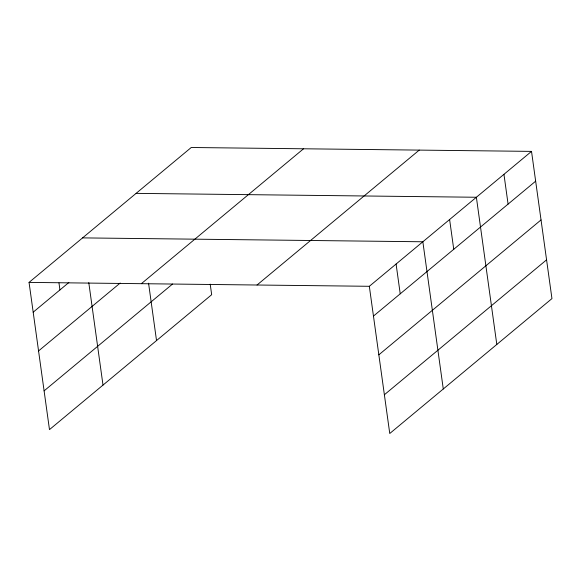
<?xml version="1.0" encoding="UTF-8"?>
<svg xmlns="http://www.w3.org/2000/svg" width="581" height="581" viewBox="0 0 581 581"><rect width="100%" height="100%" fill="white"/><g stroke="black" fill="none" stroke-linecap="round" stroke-linejoin="round"><path stroke-width="0.87" d="M210.206 284.138L211.673 294.705L49.479 429.613L29.05 282.402L191.243 147.501L531.521 151.387L551.95 298.598L389.757 433.499L369.327 286.295L531.521 151.387M33.182 312.186L68.863 282.511M38.557 350.939L120.216 283.02M141.343 283.688L303.536 148.787M44.098 390.86L172.521 284.051M257.034 285.01L419.235 150.109M373.46 316.079L535.653 181.178M378.834 354.824L541.034 219.923M384.375 394.746L546.576 259.845M136.099 193.371L476.376 197.257L496.806 344.46M82.575 237.89L422.852 241.776L443.281 388.979M29.05 282.402L369.327 286.295M503.952 174.322L508.084 204.105M449.614 219.516L453.746 249.3M396.089 264.035L400.222 293.819M148.562 283.194L156.529 340.575M88.784 282.642L103.004 385.094M58.971 282.925L59.945 289.934"/></g></svg>
